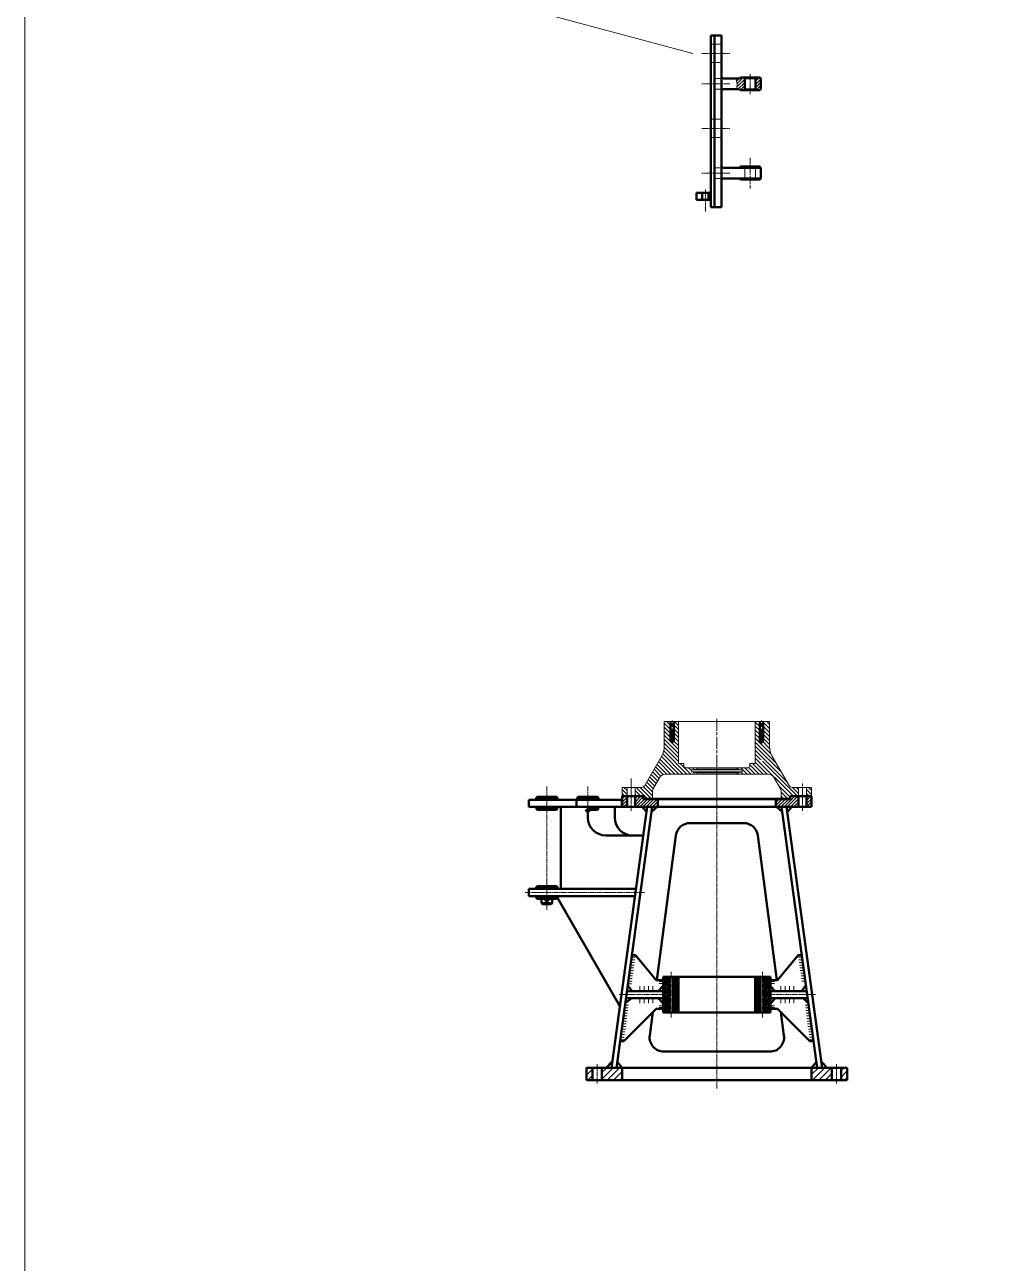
# Model space of a CAD drawing. Header units: millimetres. Extents: x 17368 to 100025, y -24769 to 12950.
# Drawn here: x 45085 to 47815, y -2617 to 851 of the extents above; entities that cross this region are included whole.
import ezdxf

# ---------------------------------------------------------------- set-up
doc = ezdxf.new("R2010")
doc.units = ezdxf.units.MM
doc.header["$LTSCALE"] = 2.8
doc.linetypes.add('AM_ISO08W050', pattern=[18, 12, -1.5, 3, -1.5])
doc.linetypes.add('AM_ISO08W050x2', pattern=[9, 6, -0.75, 1.5, -0.75])
doc.layers.get('0').update_dxf_attribs({"lineweight": 50})
for name, color, linetype, lineweight in [('AM_0', 7, 'Continuous', 50), ('AM_0N', 7, 'Continuous', 50), ('AM_4', 3, 'Continuous', 15), ('AM_4N', 3, 'Continuous', 15), ('AM_7', 4, 'AM_ISO08W050', 15), ('AM_7N', 4, 'AM_ISO08W050', 15), ('dim', 7, 'Continuous', 15), ('draw', 7, 'Continuous', 15), ('图层5', 3, 'Continuous', 15), ('细实线', 5, 'Continuous', 15)]:
    doc.layers.add(name, color=color, linetype=linetype, lineweight=lineweight)
pattern_1 = [(135, (-46354.4362, 8562.571), (-2.24506403, -2.24506403), [])]

# ---------------------------------------------------------------- blocks, each defined once
blk = doc.blocks.new('A$C11744DDC')
at = {"color": 7}
for start, end in [(66.9261, 113.0739), (246.9261, 293.0739)]:
    blk.add_arc((0, -5.5), 2.5, start, end, dxfattribs=at)
at = {"layer": 'AM_0N', "extrusion": (0, 1, 0)}
for p, q in [((-2.3, -3.2), (2.3, -3.2)), ((-2.3, -7.8), (2.3, -7.8))]:
    blk.add_line(p, q, dxfattribs=at)
at = {"layer": 'AM_0N'}
for centre, start, end in [((-2.3, -5.5), 90, 270), ((2.3, -5.5), 270, 90)]:
    blk.add_arc(centre, 2.3, start, end, dxfattribs=at)
at = {"layer": 'AM_7N', "linetype": 'AM_ISO08W050x2', "extrusion": (0, 1, 0)}
blk.add_line((-7.6, -5.5), (7.6, -5.5), dxfattribs=at)
blk = doc.blocks.new('A$C127C0714')
at = {"layer": '细实线'}
h = blk.add_hatch(dxfattribs=at)
h.set_pattern_fill('ANSI31', color=256, angle=90, style=0)
h.set_pattern_definition(pattern_1)
h.paths.add_polyline_path([(-10, 10), (-10, 0), (-4.4, 0), (-4.4, 10)])
h.paths.add_polyline_path([(11.7, 10), (4.4, 10), (4.4, 0), (14, 0), (14, -2), (24, -2), (24, 5.2, -0.131652), (25.1, 9.2), (31.8, 20.8, -0.267949), (38.7, 24.8), (73.6, 24.8), (73.6, 26.4), (67.5, 27.2), (67.5, 29.6), (73.6, 30.4), (73.6, 32), (61.2, 32, -0.414214), (59.2, 34), (59.2, 36.8), (53.4, 36.8, -0.414214), (53, 37.2), (53, 83.6), (48.4, 83.6), (48.4, 63.6), (48, 62.9), (48, 61.6), (46, 60.4), (44, 61.6), (44, 62.9), (43.6, 63.6), (43.6, 83.6), (37, 83.6), (37, 55.2, -0.131652), (34.3, 45.2), (15.2, 12, -0.267949)], flags=16)
h.paths.add_polyline_path([(138.6, 36.8), (132.8, 36.8), (132.8, 34, -0.414214), (130.8, 32), (118.4, 32), (118.4, 30.4), (124.5, 29.6), (124.5, 27.2), (118.4, 26.4), (118.4, 24.8), (153.3, 24.8, -0.267949), (160.2, 20.8), (166.9, 9.2, -0.131652), (168, 5.2), (168, -2), (178, -2), (178, 0), (178, 10.7, -0.108351), (176.8, 12), (157.7, 45.2, -0.131652), (155, 55.2), (155, 83.6), (148.4, 83.6), (148.4, 63.6), (148, 62.9), (148, 61.6), (146, 60.4), (144, 61.6), (144, 62.9), (143.6, 63.6), (143.6, 83.6), (139, 83.6), (139, 37.2, -0.414214), (138.6, 36.8), (145.5, 36.8), (143, 40.8), (148, 40.8), (145.5, 36.8)], flags=17)
h.paths.add_polyline_path([(180.3, 10, -0.155096), (178, 10.7), (178, 0), (187.6, 0), (187.6, 10)], flags=17)
h.paths.add_polyline_path([(202, 10), (196.4, 10), (196.4, 0), (202, 0)])
h.paths.add_polyline_path([(143.6, 63.6), (144, 63.6), (144, 83.6), (139, 83.6), (139, 37.2, -0.414214), (138.6, 36.8), (145.5, 36.8), (143, 40.8), (148, 40.8), (145.5, 36.8), (138.6, 36.8), (132.8, 36.8), (132.8, 34, -0.414214), (130.8, 32), (118.4, 32), (118.4, 30.4), (124.5, 29.6), (124.5, 27.2), (118.4, 26.4), (118.4, 24.8), (153.3, 24.8, -0.267949), (160.2, 20.8), (166.9, 9.2, -0.131652), (168, 5.2), (168, -2), (178, -2), (178, 0), (187.6, 0), (187.6, 10), (180.3, 10, -0.267949), (176.8, 12), (157.7, 45.2, -0.131652), (155, 55.2), (155, 83.6), (148, 83.6), (148, 63.6), (148.4, 63.6), (148, 62.9), (148, 61.6), (146, 60.4), (144, 61.6), (144, 62.9)])
h.paths.add_polyline_path([(43.6, 63.6), (44, 63.6), (44, 83.6), (37, 83.6), (37, 55.2, -0.131652), (34.3, 45.2), (15.2, 12, -0.267949), (11.7, 10), (4.4, 10), (4.4, 0), (14, 0), (14, -2), (24, -2), (24, 5.2, -0.131652), (25.1, 9.2), (31.8, 20.8, -0.267949), (38.7, 24.8), (73.6, 24.8), (73.6, 26.4), (67.5, 27.2), (67.5, 29.6), (73.6, 30.4), (73.6, 32), (61.2, 32, -0.414214), (59.2, 34), (59.2, 36.8), (53.4, 36.8, -0.414214), (53, 37.2), (53, 83.6), (48, 83.6), (48, 63.6), (48.4, 63.6), (48, 62.9), (48, 61.6), (46, 60.4), (44, 61.6), (44, 62.9)])
h.paths.add_polyline_path([(26, 25.4), (30, 23.1), (27.3, 18.5), (23.4, 20.8)], flags=8)
h.paths.add_polyline_path([(142.8, 40.3), (147.9, 40.3), (147.9, 44.6), (142.8, 44.6)], flags=24)
h = blk.add_hatch(dxfattribs=at)
h.set_pattern_fill('ANSI31', color=256, angle=90, style=0)
h.set_pattern_definition(pattern_1)
h.paths.add_polyline_path([(11.7, 10), (4.4, 10), (4.4, 0), (14, 0), (14, -2), (24, -2), (24, 5.2, -0.131652), (25.1, 9.2), (31.8, 20.8, -0.267949), (38.7, 24.8), (73.6, 24.8), (73.6, 26.4), (67.5, 27.2), (67.5, 29.6), (73.6, 30.4), (73.6, 32), (61.2, 32, -0.414214), (59.2, 34), (59.2, 36.8), (53.4, 36.8, -0.414214), (53, 37.2), (53, 83.6), (48.4, 83.6), (48.4, 63.6), (48, 62.9), (48, 61.6), (46, 60.4), (44, 61.6), (44, 62.9), (43.6, 63.6), (43.6, 83.6), (37, 83.6), (37, 55.2, -0.131652), (34.3, 45.2), (15.2, 12, -0.267949)])
h.paths.add_polyline_path([(166.9, 9.2, -0.131652), (168, 5.2), (168, -2), (178, -2), (178, 0), (178, 10.7, -0.108351), (176.8, 12), (157.7, 45.2, -0.131652), (155, 55.2), (155, 83.6), (148.4, 83.6), (148.4, 63.6), (148, 62.9), (148, 61.6), (146, 60.4), (144, 61.6), (144, 62.9), (143.6, 63.6), (143.6, 83.6), (139, 83.6), (139, 37.2, -0.414214), (138.6, 36.8), (145.5, 36.8), (143, 40.8), (148, 40.8), (145.5, 36.8), (138.6, 36.8), (132.8, 36.8), (132.8, 34, -0.414214), (130.8, 32), (118.4, 32), (118.4, 30.4), (124.5, 29.6), (124.5, 27.2), (118.4, 26.4), (118.4, 24.8), (153.3, 24.8, -0.267949), (160.2, 20.8)])
h.paths.add_polyline_path([(187.6, 0), (187.6, 10), (180.3, 10, -0.155096), (178, 10.7), (178, 0)])
h.paths.add_polyline_path([(26, 25.4), (30, 23.1), (27.3, 18.5), (23.4, 20.8)], flags=24)
h.paths.add_polyline_path([(142.8, 40.3), (147.9, 40.3), (147.9, 44.6), (142.8, 44.6)], flags=24)
for p, q in [((37, 83.6), (96, 83.6)), ((37, 83.6), (37, 55.2)), ((53, 83.6), (53, 37.2)), ((155, 83.6), (96, 83.6)), ((155, 83.6), (96, 83.6)), ((139, 83.6), (139, 37.2)), ((155, 83.6), (155, 55.2)), ((15.2, 12), (34.3, 45.2)), ((176.8, 12), (157.7, 45.2)), ((59.2, 36.8), (53.4, 36.8)), ((132.8, 36.8), (138.6, 36.8)), ((25.1, 9.2), (31.8, 20.8)), ((166.9, 9.2), (160.2, 20.8)), ((-10, 10), (11.7, 10)), ((-10, 10), (-10, 0)), ((-10, 0), (14, 0)), ((-4.4, 0), (-4.4, 10)), ((4.4, 0), (4.4, 10)), ((14, 0), (14, -2)), ((24, 5.2), (24, -2)), ((168, 5.2), (168, -2)), ((202, 0), (178, 0)), ((178, 0), (178, -2)), ((202, 10), (180.3, 10)), ((187.6, 0), (187.6, 10)), ((196.4, 0), (196.4, 10)), ((202, 10), (202, 0)), ((14, -2), (96, -2)), ((178, -2), (96, -2))]:
    blk.add_line(p, q)
at = {"color": 7, "ltscale": 20}
for p, q in [((59.2, 36.8), (59.2, 33.9)), ((96, 32), (61.2, 32)), ((73.6, 30.4), (67.5, 29.6)), ((67.5, 29.6), (67.5, 27.2)), ((124.5, 29.6), (67.5, 29.6)), ((73.6, 32), (73.6, 30.4)), ((73.6, 30.4), (96, 30.4)), ((96, 32), (130.8, 32)), ((118.4, 30.4), (96, 30.4)), ((118.4, 32), (118.4, 30.4)), ((118.4, 30.4), (124.5, 29.6)), ((124.5, 29.6), (124.5, 27.2)), ((132.8, 36.8), (132.8, 33.9)), ((96, 24.8), (38.7, 24.8)), ((73.6, 26.4), (67.5, 27.2)), ((124.5, 27.2), (67.5, 27.2)), ((73.6, 26.4), (118.4, 26.4)), ((73.6, 26.4), (73.6, 24.8)), ((96, 24.8), (153.3, 24.8)), ((118.4, 26.4), (124.5, 27.2)), ((118.4, 26.4), (118.4, 24.8))]:
    blk.add_line(p, q, dxfattribs=at)
for centre, radius, start, end in [((17, 55.2), 20, 330, 0), ((175, 55.2), 20, 180, 210), ((53.4, 37.2), 0.4, 180, 270), ((138.6, 37.2), 0.4, 270, 0), ((38.7, 16.8), 8, 90, 150), ((153.3, 16.8), 8, 30, 90), ((11.7, 14), 4, 270, 330), ((32, 5.2), 8, 150, 180), ((160, 5.2), 8, 0, 30), ((180.3, 14), 4, 210, 270)]:
    blk.add_arc(centre, radius, start, end)
for centre, start, end in [((61.2, 34), 180, 270), ((130.8, 34), 270, 0)]:
    blk.add_arc(centre, 2, start, end, dxfattribs=at)
at = {"layer": 'AM_0', "extrusion": (1, -1.83691e-16, 0)}
for p, q in [((44, 83.6), (44, 61.6)), ((48, 83.6), (48, 61.6))]:
    blk.add_line(p, q, dxfattribs=at)
at = {"layer": 'AM_0', "extrusion": (-1, -6.81833e-14, 0)}
for p, q in [((144, 83.6), (144, 61.6)), ((148, 83.6), (148, 61.6))]:
    blk.add_line(p, q, dxfattribs=at)
at = {"layer": 'AM_0', "extrusion": (-1.83691e-16, -1, 0)}
for p, q in [((43.6, 63.6), (48.4, 63.6)), ((44, 61.6), (48, 61.6))]:
    blk.add_line(p, q, dxfattribs=at)
at = {"layer": 'AM_0', "extrusion": (-0.5, -0.866025, 0)}
for p, q in [((46, 60.4), (44, 61.6)), ((146, 60.4), (144, 61.6))]:
    blk.add_line(p, q, dxfattribs=at)
at = {"layer": 'AM_0', "extrusion": (0.5, -0.866025, 0)}
for p, q in [((46, 60.4), (48, 61.6)), ((146, 60.4), (148, 61.6))]:
    blk.add_line(p, q, dxfattribs=at)
at = {"layer": 'AM_0', "extrusion": (6.81833e-14, -1, 0)}
for p, q in [((148.4, 63.6), (143.6, 63.6)), ((148, 61.6), (144, 61.6))]:
    blk.add_line(p, q, dxfattribs=at)
at = {"layer": 'AM_4', "extrusion": (1, -1.83691e-16, 0)}
for p, q in [((43.6, 83.5), (43.6, 63.6)), ((48.4, 83.5), (48.4, 63.6))]:
    blk.add_line(p, q, dxfattribs=at)
at = {"layer": 'AM_4', "extrusion": (-1, -6.81833e-14, 0)}
for p, q in [((143.6, 83.5), (143.6, 63.6)), ((148.4, 83.5), (148.4, 63.6))]:
    blk.add_line(p, q, dxfattribs=at)
at = {"layer": 'AM_4', "extrusion": (0.87944, 0.476011, 0)}
blk.add_line((43.6, 63.6), (44, 62.9), dxfattribs=at)
at = {"layer": 'AM_4', "extrusion": (0.87944, -0.476011, 0)}
blk.add_line((48.4, 63.6), (48, 62.9), dxfattribs=at)
at = {"layer": 'AM_4', "extrusion": (-0.87944, -0.476011, 0)}
blk.add_line((143.6, 63.6), (144, 62.9), dxfattribs=at)
at = {"layer": 'AM_4', "extrusion": (-0.87944, 0.476011, 0)}
blk.add_line((148.4, 63.6), (148, 62.9), dxfattribs=at)
at = {"layer": 'AM_7', "linetype": 'AM_ISO08W050x2', "extrusion": (1, -1.83691e-16, 0)}
blk.add_line((46, 58.7), (46, 84.8), dxfattribs=at)
at = {"layer": 'AM_7', "linetype": 'AM_ISO08W050x2', "extrusion": (-1, -6.81833e-14, 0)}
blk.add_line((146, 58.7), (146, 84.8), dxfattribs=at)
at = {"layer": 'AM_7N', "linetype": 'AM_ISO08W050x2', "lineweight": 18, "ltscale": 0.8}
for p, q in [((96, 86.9), (96, -6.5)), ((0, -6.7), (0, 19.9)), ((0, -3.5), (0, 15.2)), ((192, -3.7), (192, 14.2))]:
    blk.add_line(p, q, dxfattribs=at)

msp = doc.modelspace()

# ---------------------------------------------------------------- hatches: boundary and pattern name
at = {"layer": 'dim'}
h = msp.add_hatch(dxfattribs=at)
h.set_pattern_fill('ANSI31', color=256, scale=2, style=0)
h.set_pattern_definition([(45, (-12976.508, 5933.8976), (-4.49012806, 4.49012806), [])])
h.paths.add_polyline_path([(46770.8627, -1309.293), (46756.8627, -1309.293), (46756.8627, -1339.293), (46770.8627, -1339.293)])
h.paths.add_polyline_path([(46816.8627, -1317.293), (46816.8627, -1309.293), (46792.8627, -1309.293), (46792.8627, -1339.293), (46856.8627, -1339.293), (46856.8627, -1317.293)])
h.paths.add_polyline_path([(47226.8627, -1317.293), (47186.8627, -1317.293), (47186.8627, -1339.293), (47250.8627, -1339.293), (47250.8627, -1309.293), (47226.8627, -1309.293)])
h.paths.add_polyline_path([(47286.8627, -1309.293), (47272.8627, -1309.293), (47272.8627, -1339.293), (47286.8627, -1339.293)])
h = msp.add_hatch(dxfattribs=at)
h.set_pattern_fill('ANSI31', color=256, scale=4, style=0)
h.set_pattern_definition([(45, (-12976.508, 5933.898), (-8.980256, 8.980256), [])])
h.paths.add_polyline_path([(46656.8627, -2104.293), (46673.8627, -2104.293), (46673.8627, -2069.293), (46656.8627, -2069.293)])
h.paths.add_polyline_path([(46756.8627, -2104.293), (46756.8627, -2069.293), (46699.8627, -2069.293), (46699.8627, -2104.293), (46726.3627, -2104.293)])
h.paths.add_polyline_path([(47286.8627, -2069.293), (47286.8627, -2104.293), (47343.8627, -2104.293), (47343.8627, -2069.293)])
h.paths.add_polyline_path([(47386.8627, -2069.293), (47369.8627, -2069.293), (47369.8627, -2104.293), (47386.8627, -2104.293)])
at = {"layer": '图层5', "ltscale": 40}
h = msp.add_hatch(dxfattribs=at)
h.set_pattern_fill('ANSI31', scale=2, style=0)
h.set_pattern_definition([(45, (-1399.3594, 1536.8545), (-4.4901281, 4.4901281), [])])
edge = h.paths.add_edge_path()
edge.add_line((47084.82607, 700.56522), (47073.98011, 700.56522))
edge.add_spline(control_points=[(47073.98011, 700.56522), (47075.23434, 697.35796), (47077.45882, 691.25069), (47079.04154, 683.95779), (47078.01181, 676.90756), (47078.09889, 671.46426), (47078.14613, 670.56522)], knot_values=[25.5362637747, 25.5362637747, 25.5362637747, 25.5362637747, 31.8999393195, 38.3610912553, 50.677528614, 53.1190935838, 53.1190935838, 53.1190935838, 53.1190935838], degree=3, periodic=0)
edge.add_line((47078.14613, 670.56522), (47084.82607, 670.56522))
edge.add_line((47084.82607, 670.56522), (47087.82607, 667.56522))
edge.add_line((47087.82607, 667.56522), (47097.82607, 667.56522))
edge.add_line((47097.82607, 667.56522), (47099.82607, 669.56522))
edge.add_line((47099.82607, 669.56522), (47099.82607, 701.56522))
edge.add_line((47099.82607, 701.56522), (47097.82607, 703.56522))
edge.add_line((47097.82607, 703.56522), (47087.82607, 703.56522))
edge.add_line((47087.82607, 703.56522), (47084.82607, 700.56522))
h.paths.add_polyline_path([(47144.82607, 700.56522), (47141.82607, 703.56522), (47131.82607, 703.56522), (47129.82607, 701.56522), (47129.82607, 669.56522), (47131.82607, 667.56522), (47141.82607, 667.56522), (47144.82607, 670.56522)])
at = {"layer": '细实线'}
h = msp.add_hatch(dxfattribs=at)
h.set_pattern_fill('ANSI31', color=256, style=0)
h.set_pattern_definition([(45, (-6321.1953, 6248.4054), (-2.24506403, 2.24506403), [])])
h.paths.add_polyline_path([(46888.3627, -1814.593), (46871.8627, -1814.593), (46871.8627, -1914.593), (46888.3627, -1914.593)])
h.paths.add_polyline_path([(46914.3627, -1814.593), (46900.3627, -1814.593), (46900.3627, -1914.593), (46914.3627, -1914.593)])
h.paths.add_polyline_path([(47143.3627, -1814.593), (47129.3627, -1814.593), (47129.3627, -1914.593), (47143.3627, -1914.593)])
h.paths.add_polyline_path([(47171.8627, -1814.593), (47155.3627, -1814.593), (47155.3627, -1914.593), (47171.8627, -1914.593)])
h.paths.add_polyline_path([(47155.3627, -1814.593), (47154.41548, -1814.593), (47154.41548, -1869.593), (47154.41548, -1914.593), (47155.3627, -1914.593)])
h.paths.add_polyline_path([(47144.30992, -1814.593), (47143.3627, -1814.593), (47143.3627, -1914.593), (47144.30992, -1914.593)])
h.paths.add_polyline_path([(46889.30992, -1814.593), (46888.3627, -1814.593), (46888.3627, -1914.593), (46889.30992, -1914.593), (46889.30992, -1859.593)])
h.paths.add_polyline_path([(46900.3627, -1814.593), (46899.41548, -1814.593), (46899.41548, -1914.593), (46900.3627, -1914.593)])

# ---------------------------------------------------------------- linework, layer by layer
at = {"color": 7, "ltscale": 40}
for p, q in [((47004.82607, 340.56522), (47004.82607, 820.56522)), ((47004.82607, 820.56522), (47034.82607, 820.56522)), ((47014.82607, 820.56522), (47014.82607, 340.56522)), ((47034.82607, 820.56522), (47034.82607, 705.56522)), ((47034.82607, 705.56522), (47034.82607, 665.56522)), ((47039.82607, 700.56522), (47084.82607, 700.56522)), ((47084.82607, 700.56522), (47087.82607, 703.56522)), ((47087.82607, 703.56522), (47141.82607, 703.56522)), ((47097.82607, 703.56522), (47099.82607, 701.56522)), ((47099.82607, 701.56522), (47099.82607, 669.56522)), ((47099.82607, 701.56522), (47129.82607, 701.56522)), ((47129.82607, 701.56522), (47131.82607, 703.56522)), ((47129.82607, 701.56522), (47129.82607, 669.56522)), ((47141.82607, 703.56522), (47144.82607, 700.56522)), ((47144.82607, 700.56522), (47144.82607, 670.56522)), ((47034.82607, 665.56522), (47034.82607, 455.56522)), ((47039.82607, 670.56522), (47084.82607, 670.56522)), ((47084.82607, 670.56522), (47087.82607, 667.56522)), ((47087.82607, 667.56522), (47141.82607, 667.56522)), ((47097.82607, 667.56522), (47099.82607, 669.56522)), ((47099.82607, 669.56522), (47129.82607, 669.56522)), ((47129.82607, 669.56522), (47131.82607, 667.56522)), ((47144.82607, 670.56522), (47141.82607, 667.56522)), ((47034.82607, 455.56522), (47034.82607, 415.56522)), ((47087.82607, 453.56522), (47084.82607, 450.56522)), ((47087.82607, 453.56522), (47141.82607, 453.56522)), ((47141.82607, 453.56522), (47144.82607, 450.56522)), ((47039.82607, 450.56522), (47144.82607, 450.56522)), ((47039.82607, 420.56522), (47144.82607, 420.56522)), ((47084.82607, 420.56522), (47087.82607, 417.56522)), ((47087.82607, 417.56522), (47141.41579, 417.56522)), ((47087.82607, 417.56522), (47141.82607, 417.56522)), ((47141.82607, 417.56522), (47144.82607, 420.56522)), ((47144.82607, 450.56522), (47144.82607, 420.56522)), ((47034.82607, 415.56522), (47034.82607, 340.56522)), ((46964.82607, 380.56522), (47004.82607, 380.56522)), ((46964.82607, 360.56522), (46964.82607, 380.56522)), ((46964.82607, 360.56522), (47004.82607, 360.56522)), ((46980.82607, 360.56522), (46980.82607, 380.56522)), ((46998.82607, 360.56522), (46998.82607, 380.56522)), ((47004.82607, 340.56522), (47034.82607, 340.56522))]:
    msp.add_line(p, q, dxfattribs=at)
at = {"color": 7}
for p, q in [((46515.86266, -1313.793), (46518.86266, -1310.793)), ((46515.86266, -1313.793), (46575.86266, -1313.793)), ((46515.86266, -1313.793), (46515.86266, -1318.793)), ((46518.86266, -1310.793), (46572.86266, -1310.793)), ((46572.86266, -1310.793), (46575.86266, -1313.793)), ((46575.86266, -1313.793), (46575.86266, -1318.793)), ((46630.8627, -1313.793), (46633.8627, -1310.793)), ((46630.8627, -1313.793), (46690.8627, -1313.793)), ((46630.8627, -1313.793), (46630.8627, -1318.793)), ((46633.8627, -1310.793), (46687.45243, -1310.793)), ((46633.8627, -1310.793), (46687.8627, -1310.793)), ((46687.8627, -1310.793), (46690.8627, -1313.793)), ((46690.8627, -1313.793), (46690.8627, -1318.793)), ((46495.8627, -1318.793), (46755.8627, -1318.793)), ((46495.8627, -1318.793), (46495.8627, -1338.793)), ((46495.8627, -1338.793), (46755.8627, -1338.793)), ((46515.86266, -1338.793), (46515.86266, -1343.793)), ((46515.86266, -1343.793), (46575.86266, -1343.793)), ((46515.86266, -1343.793), (46518.86266, -1346.793)), ((46518.86266, -1346.793), (46572.86266, -1346.793)), ((46575.86266, -1343.793), (46572.86266, -1346.793)), ((46575.86266, -1338.793), (46575.86266, -1343.793)), ((46585.45243, -1338.793), (46585.45243, -1568.793)), ((46628.8066, -1318.793), (46628.8066, -1338.793)), ((46660.8627, -1338.793), (46660.8627, -1368.793)), ((46660.8627, -1343.793), (46690.8627, -1343.793)), ((46660.8627, -1346.793), (46687.8627, -1346.793)), ((46687.8627, -1346.793), (46690.8627, -1343.793)), ((46690.8627, -1343.793), (46690.8627, -1338.793)), ((46735.8627, -1338.793), (46735.8627, -1368.793)), ((46755.8627, -1318.793), (46755.8627, -1338.793)), ((46710.8627, -1418.793), (46815.60182, -1418.793)), ((46495.8627, -1568.793), (46495.8627, -1588.793)), ((46515.86266, -1563.793), (46518.86266, -1560.793)), ((46515.86266, -1563.793), (46575.86266, -1563.793)), ((46515.86266, -1563.793), (46515.86266, -1568.793)), ((46515.86266, -1588.793), (46515.86266, -1593.793)), ((46515.86266, -1593.793), (46575.86266, -1593.793)), ((46515.86266, -1593.793), (46518.86266, -1596.793)), ((46518.86266, -1560.793), (46572.45239, -1560.793)), ((46518.86266, -1560.793), (46572.86266, -1560.793)), ((46572.86266, -1560.793), (46575.86266, -1563.793)), ((46575.86266, -1593.793), (46572.86266, -1596.793)), ((46575.86266, -1563.793), (46575.86266, -1568.793)), ((46575.86266, -1588.793), (46575.86266, -1593.793)), ((46518.86266, -1596.793), (46572.86266, -1596.793)), ((46530.86266, -1596.793), (46530.86266, -1608.793)), ((46530.86266, -1608.793), (46560.86266, -1608.793)), ((46530.86266, -1608.793), (46533.86266, -1611.793)), ((46533.86266, -1611.793), (46557.86266, -1611.793)), ((46557.86266, -1611.793), (46560.86266, -1608.793)), ((46560.86266, -1596.793), (46560.86266, -1608.793)), ((46871.8627, -1814.593), (47171.8627, -1814.593)), ((46914.3627, -1902.593), (46914.3627, -1914.593)), ((46871.8627, -1914.593), (47171.8627, -1914.593))]:
    msp.add_line(p, q, dxfattribs=at)
for p, q in [((46756.8627, -1309.293), (46816.8627, -1309.293)), ((46756.8627, -1309.293), (46756.8627, -1339.293)), ((46770.8627, -1309.293), (46770.8627, -1339.293)), ((46792.8627, -1309.293), (46792.8627, -1339.293)), ((46816.8627, -1309.293), (46816.8627, -1317.293)), ((46816.8627, -1317.293), (47226.8627, -1317.293)), ((46856.8627, -1317.293), (46856.8627, -1339.293)), ((47186.8627, -1317.293), (47186.8627, -1339.293)), ((47226.8627, -1309.293), (47226.8627, -1317.293)), ((47226.8627, -1309.293), (47286.8627, -1309.293)), ((47250.8627, -1309.293), (47250.8627, -1339.293)), ((47272.8627, -1309.293), (47272.8627, -1339.293)), ((47286.8627, -1309.293), (47286.8627, -1339.293)), ((46726.8627, -2069.293), (46826.44695, -1339.293)), ((46740.99237, -2069.293), (46840.57662, -1339.293)), ((46756.8627, -1339.293), (47286.8627, -1339.293)), ((46812.44695, -1339.293), (46824.55464, -1353.16452)), ((46838.68431, -1353.16452), (46854.57662, -1339.293)), ((47205.04109, -1353.16452), (47189.14878, -1339.293)), ((47302.73303, -2069.293), (47203.14878, -1339.293)), ((47316.8627, -2069.293), (47217.27845, -1339.293)), ((47231.27845, -1339.293), (47219.17076, -1353.16452)), ((46946.69847, -1384.293), (47097.02693, -1384.293)), ((46854.14584, -1824.593), (46907.03447, -1419.11936)), ((47189.57956, -1824.593), (47136.69093, -1419.11936)), ((46495.8627, -1568.793), (46795.1393, -1568.793)), ((46495.8627, -1588.793), (46792.41097, -1588.793)), ((46576.0678, -1593.793), (46750.39363, -1896.80006)), ((46783.92273, -1754.593), (46793.92273, -1754.593)), ((46793.92273, -1754.593), (46851.8627, -1824.593)), ((47249.80267, -1754.593), (47191.8627, -1824.593)), ((47259.80267, -1754.593), (47249.80267, -1754.593)), ((46871.8627, -1824.593), (46851.8627, -1824.593)), ((46871.8627, -1914.593), (46871.8627, -1814.593)), ((46914.3627, -1914.593), (46914.3627, -1814.593)), ((47129.3627, -1914.593), (47129.3627, -1814.593)), ((47171.8627, -1914.593), (47171.8627, -1814.593)), ((47171.8627, -1824.593), (47191.8627, -1824.593)), ((46871.8627, -1854.593), (46770.28105, -1854.593)), ((46772.34405, -1839.47026), (46784.6192, -1854.593)), ((46857.8327, -1854.593), (46871.8627, -1839.80437)), ((47185.4444, -1854.593), (47171.8627, -1840.64295)), ((47171.8627, -1854.593), (47273.44435, -1854.593)), ((47271.38142, -1839.47076), (47258.517, -1854.593)), ((46761.1827, -1994.593), (46851.8627, -1904.593)), ((46783.6248, -1874.593), (46765.73553, -1887.91386)), ((46871.8627, -1874.593), (46767.55271, -1874.593)), ((46871.8627, -1904.593), (46851.8627, -1904.593)), ((46857.8251, -1874.593), (46871.8627, -1889.19578)), ((47171.8627, -1874.593), (47276.17269, -1874.593)), ((47185.4444, -1874.593), (47171.8627, -1890.03436)), ((47171.8627, -1904.593), (47191.8627, -1904.593)), ((47282.5427, -1994.593), (47191.8627, -1904.593)), ((47263.0443, -1874.593), (47278.18062, -1889.31211)), ((46833.98993, -1979.11936), (46842.49864, -1913.88683)), ((47209.73547, -1979.11936), (47201.22676, -1913.88683)), ((46751.1827, -1994.593), (46761.1827, -1994.593)), ((47292.5427, -1994.593), (47282.5427, -1994.593)), ((46873.65394, -2024.293), (47170.07146, -2024.293)), ((46656.8627, -2069.293), (46656.8627, -2104.293)), ((46656.8627, -2069.293), (47386.8627, -2069.293)), ((46673.8627, -2069.293), (46673.8627, -2104.293)), ((46699.8627, -2069.293), (46699.8627, -2104.293)), ((46729.22651, -2051.96514), (46712.1187, -2069.293)), ((46743.29726, -2052.39705), (46756.8627, -2069.293)), ((46756.8627, -2069.293), (46756.8627, -2104.293)), ((47300.46846, -2052.69258), (47286.8627, -2069.293)), ((47286.8627, -2069.293), (47286.8627, -2104.293)), ((47314.61235, -2052.79685), (47330.5964, -2069.293)), ((47343.8627, -2069.293), (47343.8627, -2104.293)), ((47369.8627, -2069.293), (47369.8627, -2104.293)), ((47386.8627, -2069.293), (47386.8627, -2104.293))]:
    msp.add_line(p, q)
at = {"color": 7, "ltscale": 40}
for centre, start, end in [((47039.82607, 705.56522), 180, 270), ((47039.82607, 665.56522), 90, 180), ((47039.82607, 455.56522), 180, 270), ((47039.82607, 415.56522), 90, 180)]:
    msp.add_arc(centre, 5, start, end, dxfattribs=at)
at = {"color": 7}
for centre, radius, start, end in [((46710.8627, -1368.793), 50, 180, 270), ((46785.8627, -1368.793), 50, 180, 270), ((46545.86266, -1599.293), 2.5, 66.92608193, 113.07391807), ((46545.86266, -1599.293), 2.5, 246.92608193, 293.07391807)]:
    msp.add_arc(centre, radius, start, end, dxfattribs=at)
for centre, start, end in [((46946.69847, -1424.293), 90, 172.56848553), ((47097.02693, -1424.293), 7.43151447, 90), ((46873.65394, -1984.293), 172.56848553, 270), ((47170.07146, -1984.293), 270, 7.43151447)]:
    msp.add_arc(centre, 40, start, end)
at = {"layer": 'AM_0', "extrusion": (1, -1.83691e-16, 0)}
for p, q in [((46889.30992, -1814.593), (46889.30992, -1869.593)), ((46899.41548, -1814.593), (46899.41548, -1914.593))]:
    msp.add_line(p, q, dxfattribs=at)
at = {"layer": 'AM_0', "extrusion": (-1, -1.83691e-16, 0)}
for p, q in [((47144.30992, -1814.593), (47144.30992, -1914.593)), ((47154.41548, -1814.593), (47154.41548, -1869.593))]:
    msp.add_line(p, q, dxfattribs=at)
at = {"layer": 'AM_0', "extrusion": (1, -1.42047e-13, 0)}
for p, q in [((46889.30992, -1914.593), (46889.30992, -1859.593)), ((46899.41548, -1874.093), (46899.41548, -1859.593))]:
    msp.add_line(p, q, dxfattribs=at)
at = {"layer": 'AM_0', "extrusion": (-1, -1.42047e-13, 0)}
for p, q in [((47144.30992, -1874.093), (47144.30992, -1859.593)), ((47154.41548, -1914.593), (47154.41548, -1859.593))]:
    msp.add_line(p, q, dxfattribs=at)
at = {"layer": 'AM_0N', "extrusion": (0, 1, 0)}
for p, q in [((46543.56266, -1596.993), (46548.16266, -1596.993)), ((46543.56266, -1601.593), (46548.16266, -1601.593)), ((46656.8627, -2104.293), (47386.8627, -2104.293))]:
    msp.add_line(p, q, dxfattribs=at)
at = {"layer": 'AM_0N', "extrusion": (2.60471e-13, 1, 0)}
msp.add_line((46726.3627, -2104.293), (46699.8627, -2104.293), dxfattribs=at)
at = {"layer": 'AM_0N'}
for centre, start, end in [((46543.56266, -1599.293), 90, 270), ((46548.16266, -1599.293), 270, 90)]:
    msp.add_arc(centre, 2.3, start, end, dxfattribs=at)
at = {"layer": 'AM_4', "lineweight": 18, "extrusion": (1, -1.83691e-16, 0)}
for p, q in [((46888.3627, -1814.593), (46888.3627, -1914.593)), ((46900.3627, -1814.593), (46900.3627, -1914.593))]:
    msp.add_line(p, q, dxfattribs=at)
at = {"layer": 'AM_4', "lineweight": 18, "extrusion": (-1, -1.83691e-16, 0)}
for p, q in [((47143.3627, -1814.593), (47143.3627, -1914.593)), ((47155.3627, -1814.593), (47155.3627, -1914.593))]:
    msp.add_line(p, q, dxfattribs=at)
at = {"layer": 'AM_4N'}
for p, q in [((47034.82607, 796.06522), (47004.82607, 796.06522)), ((47034.82607, 745.06522), (47004.82607, 745.06522)), ((47034.82607, 700.56522), (47014.82607, 700.56522)), ((47034.82607, 670.56522), (47014.82607, 670.56522)), ((47034.82607, 586.06522), (47004.82607, 586.06522)), ((47034.82607, 535.06522), (47004.82607, 535.06522)), ((47099.82607, 453.56522), (47099.82607, 417.56522)), ((47129.82607, 453.56522), (47129.82607, 417.56522)), ((47034.82607, 450.56522), (47014.82607, 450.56522)), ((47034.82607, 420.56522), (47014.82607, 420.56522))]:
    msp.add_line(p, q, dxfattribs=at)
at = {"layer": 'AM_7N', "linetype": 'AM_ISO08W050x2'}
for p, q in [((46979.82607, 770.56522), (47058.32607, 770.56522)), ((47114.82607, 712.64571), (47114.82607, 656.20742)), ((47058.32607, 685.56522), (46979.82607, 685.56522)), ((46979.82607, 560.56522), (47058.32607, 560.56522)), ((47114.82607, 478.56522), (47114.82607, 392.56522)), ((47058.32607, 435.56522), (46979.82607, 435.56522)), ((46989.82607, 328.06522), (46989.82607, 389.64513))]:
    msp.add_line(p, q, dxfattribs=at)
at = {"layer": 'AM_7N', "linetype": 'AM_ISO08W050x2', "lineweight": 18, "ltscale": 0.8}
for p, q in [((47021.8627, -1248.1512), (47021.8627, -2127.0381)), ((46545.86266, -1281.51037), (46545.86266, -1626.793)), ((46660.8627, -1281.51037), (46660.8627, -1368.793)), ((46781.8627, -1296.848), (46781.8627, -1350.458)), ((47261.8627, -1296.848), (47261.8627, -1350.458)), ((46484.9246, -1578.793), (46819.3451, -1578.793)), ((46871.8627, -1864.593), (46748.6473, -1864.593)), ((47171.8627, -1864.593), (47298.2474, -1864.593)), ((46686.8627, -2059.438), (46686.8627, -2114.848)), ((47356.8627, -2059.438), (47356.8627, -2114.848))]:
    msp.add_line(p, q, dxfattribs=at)
at = {"layer": 'AM_7N', "linetype": 'AM_ISO08W050x2', "extrusion": (1, 0, 0)}
msp.add_line((46545.86266, -1593.993), (46545.86266, -1604.593), dxfattribs=at)
at = {"layer": 'AM_7N', "linetype": 'AM_ISO08W050x2', "extrusion": (0, 1, 0)}
msp.add_line((46538.26266, -1599.293), (46553.46266, -1599.293), dxfattribs=at)
at = {"layer": 'AM_7N', "linetype": 'AM_ISO08W050x2', "lineweight": 18, "ltscale": 0.8, "extrusion": (1, -1.42047e-13, 0)}
msp.add_line((46894.3627, -1928.3259), (46894.3627, -1800.5304), dxfattribs=at)
at = {"layer": 'AM_7N', "linetype": 'AM_ISO08W050x2', "lineweight": 18, "ltscale": 0.8, "extrusion": (-1, -1.42047e-13, 0)}
msp.add_line((47149.3627, -1928.3259), (47149.3627, -1800.5304), dxfattribs=at)
at = {"layer": 'dim'}
for p, q in [((46860.3278, -1828.2819), (46871.8627, -1828.2819)), ((46860.7082, -1833.6031), (46871.8627, -1833.6031)), ((47183.3976, -1828.2819), (47171.8627, -1828.2819)), ((47183.0172, -1833.6031), (47171.8627, -1833.6031)), ((46806.5368, -1840.5545), (46806.5368, -1854.593)), ((46818.6572, -1840.5545), (46818.6572, -1854.593)), ((46830.6424, -1840.9329), (46830.6424, -1854.593)), ((46842.7629, -1840.9329), (46842.7629, -1854.593)), ((47200.9625, -1840.9329), (47200.9625, -1854.593)), ((47213.083, -1840.9329), (47213.083, -1854.593)), ((47225.0682, -1840.5545), (47225.0682, -1854.593)), ((47237.1886, -1840.5545), (47237.1886, -1854.593)), ((46806.5368, -1888.6315), (46806.5368, -1874.593)), ((46818.6572, -1888.6315), (46818.6572, -1874.593)), ((46830.6424, -1888.2531), (46830.6424, -1874.593)), ((46842.7629, -1888.2531), (46842.7629, -1874.593)), ((46860.3278, -1900.9041), (46871.8627, -1900.9041)), ((46860.7082, -1895.5829), (46871.8627, -1895.5829)), ((47183.0172, -1895.5829), (47171.8627, -1895.5829)), ((47183.3976, -1900.9041), (47171.8627, -1900.9041)), ((47200.9625, -1888.2531), (47200.9625, -1874.593)), ((47213.083, -1888.2531), (47213.083, -1874.593)), ((47225.0682, -1888.6315), (47225.0682, -1874.593)), ((47237.1886, -1888.6315), (47237.1886, -1874.593))]:
    msp.add_line(p, q, dxfattribs=at)
at = {"layer": 'draw'}
for p, q in [((46782.21752, -1767.093), (46792.31014, -1767.093)), ((46783.24064, -1759.593), (46793.24064, -1759.593)), ((47260.48476, -1759.593), (47250.48476, -1759.593)), ((47261.50788, -1767.093), (47251.41526, -1767.093)), ((46778.12502, -1797.093), (46788.21763, -1797.093)), ((46779.14814, -1789.593), (46789.24076, -1789.593)), ((46780.17127, -1782.093), (46790.26389, -1782.093)), ((46781.19439, -1774.593), (46791.28701, -1774.593)), ((47262.53101, -1774.593), (47252.43839, -1774.593)), ((47263.55413, -1782.093), (47253.46151, -1782.093)), ((47264.57726, -1789.593), (47254.48464, -1789.593)), ((47265.60038, -1797.093), (47255.50777, -1797.093)), ((46773.00939, -1834.593), (46783.102, -1834.593)), ((46774.03251, -1827.093), (46784.12513, -1827.093)), ((46775.05564, -1819.593), (46785.14826, -1819.593)), ((46776.07876, -1812.093), (46786.17138, -1812.093)), ((46777.10189, -1804.593), (46787.19451, -1804.593)), ((47266.62351, -1804.593), (47256.53089, -1804.593)), ((47267.64664, -1812.093), (47257.55402, -1812.093)), ((47268.66976, -1819.593), (47258.57714, -1819.593)), ((47269.69289, -1827.093), (47259.60027, -1827.093)), ((46763.86594, -1901.61884), (46773.95856, -1901.61884)), ((46764.88906, -1894.11884), (46774.98168, -1894.11884)), ((47278.83634, -1894.11884), (47268.74372, -1894.11884)), ((47279.85946, -1901.61884), (47269.76684, -1901.61884)), ((46758.75031, -1939.11884), (46768.84293, -1939.11884)), ((46759.77343, -1931.61884), (46769.86605, -1931.61884)), ((46760.79656, -1924.11884), (46770.88918, -1924.11884)), ((46761.81968, -1916.61884), (46771.9123, -1916.61884)), ((46762.84281, -1909.11884), (46772.93543, -1909.11884)), ((47280.88259, -1909.11884), (47270.78997, -1909.11884)), ((47281.90572, -1916.61884), (47271.8131, -1916.61884)), ((47282.92884, -1924.11884), (47272.83622, -1924.11884)), ((47283.95197, -1931.61884), (47273.85935, -1931.61884)), ((47284.97509, -1939.11884), (47274.88247, -1939.11884)), ((46754.6578, -1969.11884), (46764.75042, -1969.11884)), ((46755.68093, -1961.61884), (46765.77355, -1961.61884)), ((46756.70406, -1954.11884), (46766.79667, -1954.11884)), ((46757.72718, -1946.61884), (46767.8198, -1946.61884)), ((47285.99822, -1946.61884), (47275.9056, -1946.61884)), ((47287.02134, -1954.11884), (47276.92873, -1954.11884)), ((47288.04447, -1961.61884), (47277.95185, -1961.61884)), ((47289.0676, -1969.11884), (47278.97498, -1969.11884)), ((46751.58843, -1991.61884), (46761.68104, -1991.61884)), ((46752.61155, -1984.11884), (46762.70417, -1984.11884)), ((46753.63468, -1976.61884), (46763.7273, -1976.61884)), ((47290.09072, -1976.61884), (47279.9981, -1976.61884)), ((47291.11385, -1984.11884), (47281.02123, -1984.11884)), ((47292.13697, -1991.61884), (47282.04436, -1991.61884))]:
    msp.add_line(p, q, dxfattribs=at)
at = {"layer": '图层5', "color": 7, "ltscale": 40}
for p, q in [((46979.82607, 360.56522), (46979.82607, 380.56522)), ((46999.82607, 360.56522), (46999.82607, 380.56522))]:
    msp.add_line(p, q, dxfattribs=at)
msp.add_open_spline([(47073.98011, 700.56522), (47075.23434, 697.35796), (47077.45882, 691.25069), (47079.04154, 683.95779), (47078.01181, 676.90756), (47078.09889, 671.46426), (47078.14613, 670.56522)], degree=3, knots=[25.5362637747, 25.5362637747, 25.5362637747, 25.5362637747, 31.8999393195, 38.3610912553, 50.677528614, 53.1190935838, 53.1190935838, 53.1190935838, 53.1190935838], dxfattribs=at)
at = {"layer": '细实线'}
msp.add_line((46344.0249, 934.2289), (46954.82607, 770.56522), dxfattribs=at)
msp.add_lwpolyline([(45084.6799, 2256.2443), (55319.27561, 2256.2443), (55319.27561, -4910.09677), (45084.6799, -4910.09677)], close=True, dxfattribs=at)

# ---------------------------------------------------------------- block references
at = {"layer": '细实线', "xscale": 2.5, "yscale": 2.5, "zscale": 2.5}
msp.add_blockref('A$C127C0714', (46781.8627, -1309.293), dxfattribs=at)
at = {"layer": '细实线'}
msp.add_blockref('A$C11744DDC', (46660.8627, -1343.793), dxfattribs=at)

doc.saveas('drawing.dxf')
